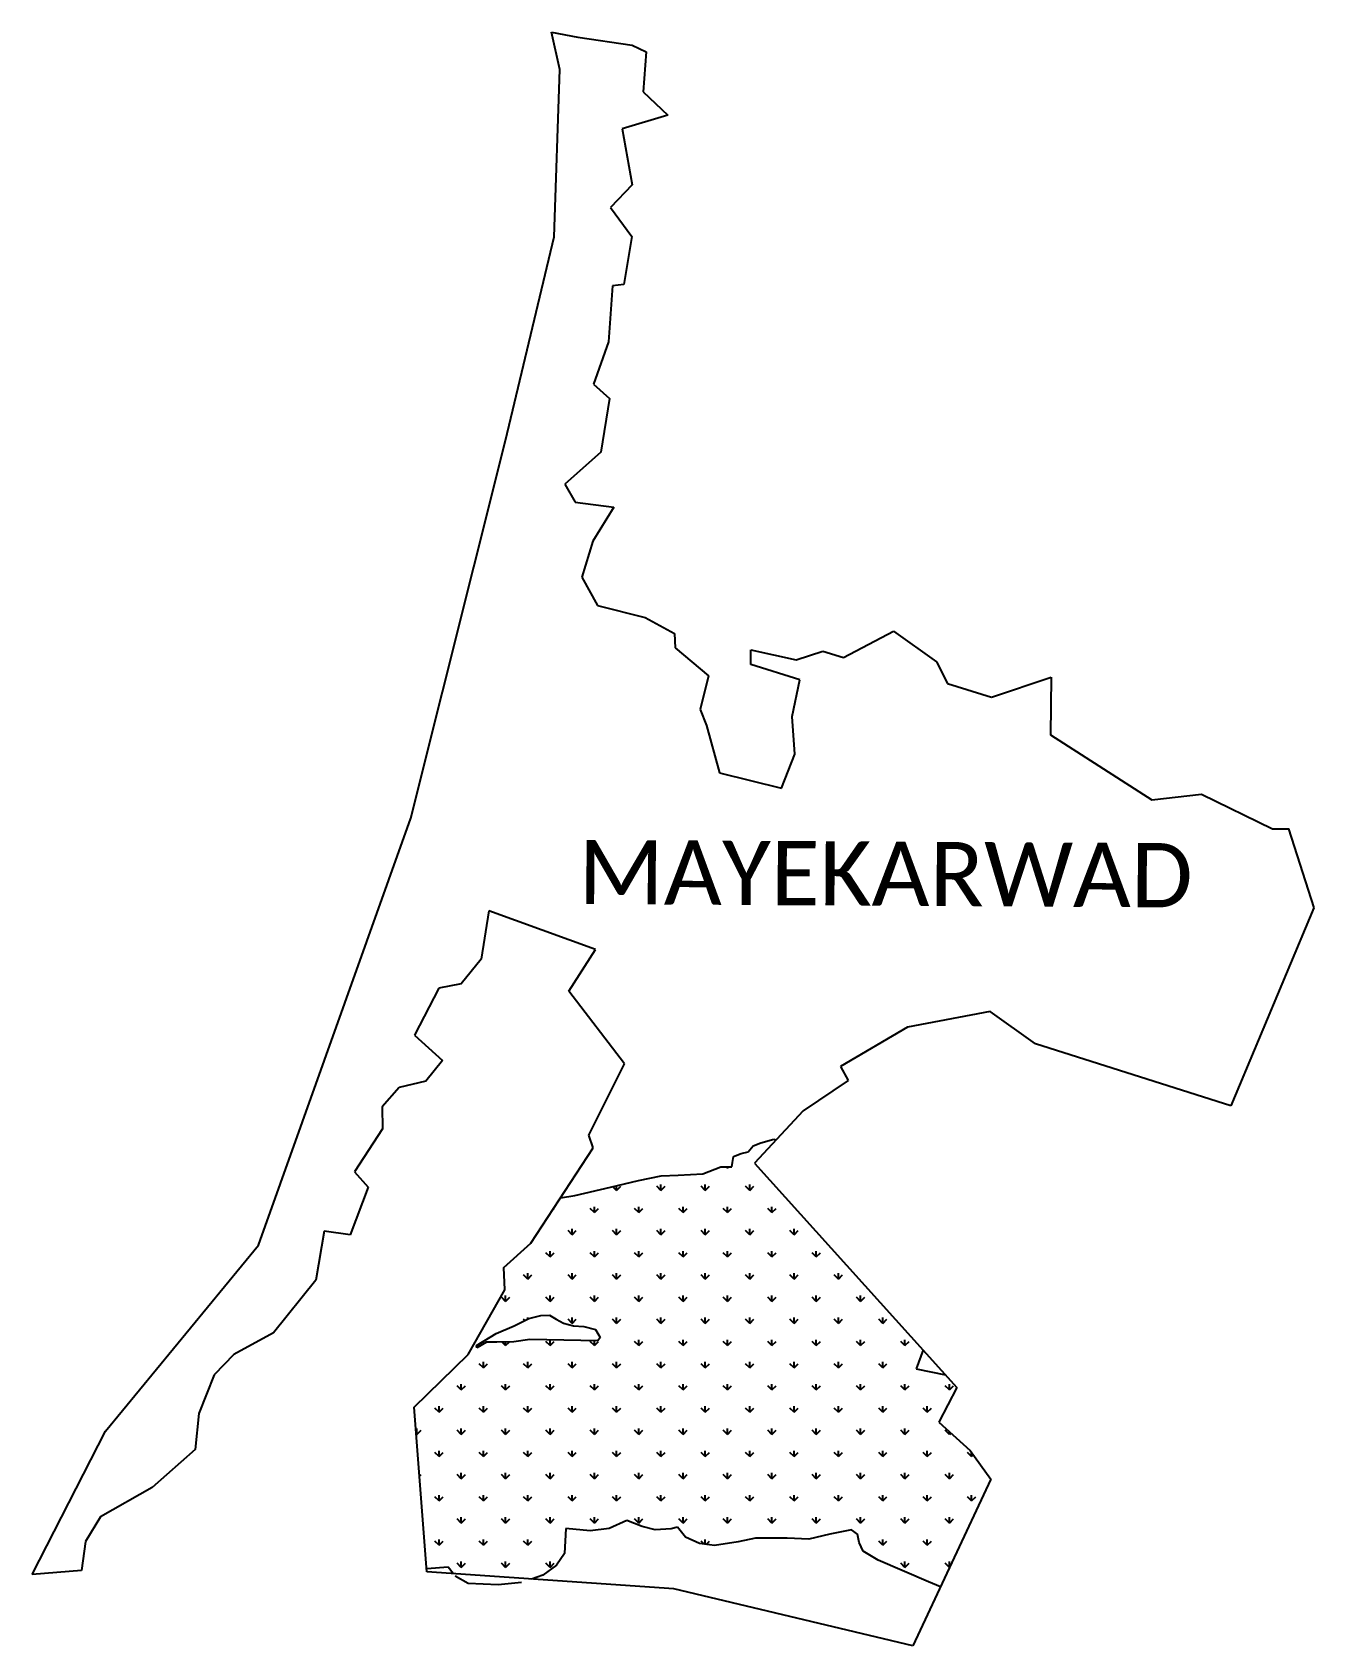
# Model space of a CAD drawing. Header units: metres. Extents: x 317099 to 319173, y 1885044 to 1887658.
import ezdxf

# ---------------------------------------------------------------- set-up
doc = ezdxf.new("R2010")
doc.units = ezdxf.units.M
for name, color, linetype in [('MANGROOVES', 112, 'Continuous'), ('village', 3, 'Continuous'), ('VILLAGE NAME', 250, 'Continuous')]:
    doc.layers.add(name, color=color, linetype=linetype)
doc.styles.get("Standard").update_dxf_attribs({"font": 'simplex.shx'})

msp = doc.modelspace()

# ---------------------------------------------------------------- linework, layer by layer
at = {"color": 3, "flags": 128}
msp.add_lwpolyline([(318651.8, 1886580.7), (318748.5, 1886613.1)], dxfattribs=at)
at = {"layer": 'MANGROOVES'}
for p, q in [((318257.8, 1885844.4), (318265.9, 1885854)), ((318265.9, 1885854), (318278.5, 1885859.3)), ((318278.5, 1885859.3), (318299.3, 1885864.8)), ((318299.3, 1885864.8), (318303.4, 1885864)), ((318231.3, 1885820), (318232.4, 1885827.2)), ((318232.4, 1885827.2), (318234.3, 1885836.7)), ((318234.3, 1885836.7), (318246.6, 1885841.8)), ((318246.6, 1885841.8), (318257.8, 1885844.4)), ((318080, 1885798.1), (318117, 1885805.4)), ((318117, 1885805.4), (318144.4, 1885806.6)), ((318144.4, 1885806.6), (318184.4, 1885809.1)), ((318184.4, 1885809.1), (318213.4, 1885820.1)), ((318213.4, 1885820.1), (318231.3, 1885820)), ((317977.2, 1885773.9), (318034.8, 1885787.4)), ((318034.8, 1885787.4), (318080, 1885798.1)), ((317954, 1885770), (317977.2, 1885773.9)), ((317879.1, 1885562.7), (317902.5, 1885574.4)), ((317902.5, 1885574.4), (317922.3, 1885579.6)), ((317922.3, 1885579.6), (317936.2, 1885579.9)), ((317936.2, 1885579.9), (317947.1, 1885573.2)), ((317947.1, 1885573.2), (317958.8, 1885566.9)), ((317958.8, 1885566.9), (317975.2, 1885562.7)), ((317817.9, 1885530.9), (317850, 1885550)), ((317850, 1885550), (317879.1, 1885562.7)), ((317904.6, 1885540.3), (317878.3, 1885536.8)), ((318014.3, 1885538.1), (317904.6, 1885540.3)), ((317975.2, 1885562.7), (317992, 1885561.3)), ((317992, 1885561.3), (318010.9, 1885556.6)), ((318010.9, 1885556.6), (318018.2, 1885543.6)), ((318018.2, 1885543.6), (318014.3, 1885538.1)), ((317818.7, 1885527), (317817.9, 1885530.9)), ((317834, 1885536.3), (317818.7, 1885527)), ((317851.1, 1885536.4), (317834, 1885536.3)), ((317878.3, 1885536.8), (317851.1, 1885536.4)), ((318540.9, 1885523.5), (318529.7, 1885493.1)), ((318529.7, 1885493.1), (318577.2, 1885483.2)), ((317962.8, 1885234.3), (317960.6, 1885194)), ((318002, 1885230.5), (317962.8, 1885234.3)), ((318032.9, 1885234.6), (318002, 1885230.5)), ((318061.3, 1885247.1), (318032.9, 1885234.6)), ((318086.3, 1885237.5), (318061.3, 1885247.1)), ((318107.4, 1885232.3), (318086.3, 1885237.5)), ((318133.3, 1885233.7), (318107.4, 1885232.3)), ((318143.3, 1885236.7), (318133.3, 1885233.7)), ((318156.5, 1885220.4), (318143.3, 1885236.7)), ((318389.8, 1885225.2), (318355.8, 1885216.8)), ((318425, 1885232.4), (318389.8, 1885225.2)), ((318434.6, 1885224.9), (318425, 1885232.4)), ((318178.8, 1885209.9), (318156.5, 1885220.4)), ((318203.4, 1885206.9), (318178.8, 1885209.9)), ((318241.7, 1885212.5), (318203.4, 1885206.9)), ((318269.5, 1885218.5), (318241.7, 1885212.5)), ((318320.8, 1885218.7), (318269.5, 1885218.5)), ((318355.8, 1885216.8), (318320.8, 1885218.7)), ((318437.6, 1885211.5), (318434.6, 1885224.9)), ((318444, 1885197.4), (318437.6, 1885211.5)), ((317947.4, 1885175.1), (317925.5, 1885158.8)), ((317960.6, 1885194), (317947.4, 1885175.1)), ((318468.5, 1885182.9), (318444, 1885197.4)), ((318549.8, 1885148.2), (318468.5, 1885182.9)), ((317772.2, 1885171.6), (317737.4, 1885169.1)), ((317780.2, 1885161.4), (317772.2, 1885171.6)), ((317804.6, 1885145.2), (317783.5, 1885157.3)), ((317891.1, 1885147), (317852.8, 1885143)), ((317925.5, 1885158.8), (317907.2, 1885152.5)), ((318569, 1885139.6), (318549.8, 1885148.2)), ((317852.8, 1885143), (317804.6, 1885145.2))]:
    msp.add_line(p, q, dxfattribs=at)
at = {"layer": 'MANGROOVES', "linetype": 'Continuous'}
for p, q in [((318224.4, 1885817.9), (318222.2, 1885820)), ((318224.4, 1885817.9), (318224.4, 1885820)), ((318224.4, 1885817.9), (318226.5, 1885820)), ((318044.8, 1885781.9), (318038.4, 1885788.3)), ((318044.8, 1885781.9), (318044.8, 1885789.8)), ((318044.8, 1885781.9), (318051.5, 1885788.7)), ((318116.6, 1885781.9), (318109.9, 1885788.7)), ((318116.6, 1885781.9), (318116.6, 1885791.5)), ((318116.6, 1885781.9), (318123.3, 1885788.7)), ((318188.4, 1885781.9), (318181.7, 1885788.7)), ((318188.4, 1885781.9), (318188.4, 1885791.5)), ((318188.4, 1885781.9), (318195.2, 1885788.7)), ((318260.3, 1885781.9), (318253.5, 1885788.7)), ((318260.3, 1885781.9), (318260.3, 1885791.5)), ((318260.3, 1885781.9), (318267, 1885788.7)), ((317940.7, 1885749.7), (317943.7, 1885752.8)), ((318008.8, 1885746), (318002.1, 1885752.8)), ((318008.8, 1885746), (318008.8, 1885755.5)), ((318008.8, 1885746), (318015.6, 1885752.8)), ((318080.7, 1885746), (318073.9, 1885752.8)), ((318080.7, 1885746), (318080.7, 1885755.5)), ((318080.7, 1885746), (318087.4, 1885752.8)), ((318152.5, 1885746), (318145.8, 1885752.8)), ((318152.5, 1885746), (318152.5, 1885755.5)), ((318152.5, 1885746), (318159.2, 1885752.8)), ((318224.4, 1885746), (318217.6, 1885752.8)), ((318224.4, 1885746), (318224.4, 1885755.5)), ((318224.4, 1885746), (318231.1, 1885752.8)), ((318296.2, 1885746), (318289.5, 1885752.8)), ((318296.2, 1885746), (318296.2, 1885755.5)), ((318296.2, 1885746), (318302.9, 1885752.8)), ((317972.9, 1885710.1), (317966.2, 1885716.8)), ((317972.9, 1885710.1), (317972.9, 1885719.6)), ((317972.9, 1885710.1), (317979.6, 1885716.8)), ((318044.8, 1885710.1), (318038, 1885716.8)), ((318044.8, 1885710.1), (318044.8, 1885719.6)), ((318044.8, 1885710.1), (318051.5, 1885716.8)), ((318116.6, 1885710.1), (318109.9, 1885716.8)), ((318116.6, 1885710.1), (318116.6, 1885719.6)), ((318116.6, 1885710.1), (318123.3, 1885716.8)), ((318188.4, 1885710.1), (318181.7, 1885716.8)), ((318188.4, 1885710.1), (318188.4, 1885719.6)), ((318188.4, 1885710.1), (318195.2, 1885716.8)), ((318260.3, 1885710.1), (318253.5, 1885716.8)), ((318260.3, 1885710.1), (318260.3, 1885719.6)), ((318260.3, 1885710.1), (318267, 1885716.8)), ((318332.1, 1885710.1), (318325.4, 1885716.8)), ((318332.1, 1885710.1), (318332.1, 1885719.6)), ((318332.1, 1885710.1), (318338.9, 1885716.8)), ((317937, 1885674.2), (317930.3, 1885680.9)), ((317937, 1885674.2), (317937, 1885683.7)), ((317937, 1885674.2), (317943.7, 1885680.9)), ((318008.8, 1885674.2), (318002.1, 1885680.9)), ((318008.8, 1885674.2), (318008.8, 1885683.7)), ((318008.8, 1885674.2), (318015.6, 1885680.9)), ((318080.7, 1885674.2), (318073.9, 1885680.9)), ((318080.7, 1885674.2), (318080.7, 1885683.7)), ((318080.7, 1885674.2), (318087.4, 1885680.9)), ((318152.5, 1885674.2), (318145.8, 1885680.9)), ((318152.5, 1885674.2), (318152.5, 1885683.7)), ((318152.5, 1885674.2), (318159.2, 1885680.9)), ((318224.4, 1885674.2), (318217.6, 1885680.9)), ((318224.4, 1885674.2), (318224.4, 1885683.7)), ((318224.4, 1885674.2), (318231.1, 1885680.9)), ((318296.2, 1885674.2), (318289.5, 1885680.9)), ((318296.2, 1885674.2), (318296.2, 1885683.7)), ((318296.2, 1885674.2), (318302.9, 1885680.9)), ((318368, 1885674.2), (318361.3, 1885680.9)), ((318368, 1885674.2), (318368, 1885683.7)), ((318368, 1885674.2), (318374.8, 1885680.9)), ((317901.1, 1885638.3), (317894.3, 1885645)), ((317901.1, 1885638.3), (317901.1, 1885647.8)), ((317901.1, 1885638.3), (317907.8, 1885645)), ((317972.9, 1885638.3), (317966.2, 1885645)), ((317972.9, 1885638.3), (317972.9, 1885647.8)), ((317972.9, 1885638.3), (317979.6, 1885645)), ((318044.8, 1885638.3), (318038, 1885645)), ((318044.8, 1885638.3), (318044.8, 1885647.8)), ((318044.8, 1885638.3), (318051.5, 1885645)), ((318116.6, 1885638.3), (318109.9, 1885645)), ((318116.6, 1885638.3), (318116.6, 1885647.8)), ((318116.6, 1885638.3), (318123.3, 1885645)), ((318188.4, 1885638.3), (318181.7, 1885645)), ((318188.4, 1885638.3), (318188.4, 1885647.8)), ((318188.4, 1885638.3), (318195.2, 1885645)), ((318260.3, 1885638.3), (318253.5, 1885645)), ((318260.3, 1885638.3), (318260.3, 1885647.8)), ((318260.3, 1885638.3), (318267, 1885645)), ((318332.1, 1885638.3), (318325.4, 1885645)), ((318332.1, 1885638.3), (318332.1, 1885647.8)), ((318332.1, 1885638.3), (318338.9, 1885645)), ((318404, 1885638.3), (318397.2, 1885645)), ((318404, 1885638.3), (318404, 1885647.8)), ((318404, 1885638.3), (318410.7, 1885645)), ((317865.1, 1885602.3), (317858.4, 1885609.1)), ((317865.1, 1885602.3), (317865.1, 1885611.9)), ((317865.1, 1885602.3), (317871.9, 1885609.1)), ((317937, 1885602.3), (317930.3, 1885609.1)), ((317937, 1885602.3), (317937, 1885611.9)), ((317937, 1885602.3), (317943.7, 1885609.1)), ((318008.8, 1885602.3), (318002.1, 1885609.1)), ((318008.8, 1885602.3), (318008.8, 1885611.9)), ((318008.8, 1885602.3), (318015.6, 1885609.1)), ((318080.7, 1885602.3), (318073.9, 1885609.1)), ((318080.7, 1885602.3), (318080.7, 1885611.9)), ((318080.7, 1885602.3), (318087.4, 1885609.1)), ((318152.5, 1885602.3), (318145.8, 1885609.1)), ((318152.5, 1885602.3), (318152.5, 1885611.9)), ((318152.5, 1885602.3), (318159.2, 1885609.1)), ((318224.4, 1885602.3), (318217.6, 1885609.1)), ((318224.4, 1885602.3), (318224.4, 1885611.9)), ((318224.4, 1885602.3), (318231.1, 1885609.1)), ((318296.2, 1885602.3), (318289.5, 1885609.1)), ((318296.2, 1885602.3), (318296.2, 1885611.9)), ((318296.2, 1885602.3), (318302.9, 1885609.1)), ((318368, 1885602.3), (318361.3, 1885609.1)), ((318368, 1885602.3), (318368, 1885611.9)), ((318368, 1885602.3), (318374.8, 1885609.1)), ((318439.9, 1885602.3), (318433.1, 1885609.1)), ((318439.9, 1885602.3), (318439.9, 1885611.9)), ((318439.9, 1885602.3), (318446.6, 1885609.1)), ((317896.2, 1885571.3), (317894.3, 1885573.2)), ((317901.1, 1885573.7), (317901.1, 1885575.9)), ((317972.9, 1885566.4), (317966.2, 1885573.2)), ((317972.9, 1885566.4), (317972.9, 1885575.9)), ((317972.9, 1885566.4), (317979.6, 1885573.2)), ((318044.8, 1885566.4), (318038, 1885573.2)), ((318044.8, 1885566.4), (318044.8, 1885575.9)), ((318044.8, 1885566.4), (318051.5, 1885573.2)), ((318116.6, 1885566.4), (318109.9, 1885573.2)), ((318116.6, 1885566.4), (318116.6, 1885575.9)), ((318116.6, 1885566.4), (318123.3, 1885573.2)), ((318188.4, 1885566.4), (318181.7, 1885573.2)), ((318188.4, 1885566.4), (318188.4, 1885575.9)), ((318188.4, 1885566.4), (318195.2, 1885573.2)), ((318260.3, 1885566.4), (318253.5, 1885573.2)), ((318260.3, 1885566.4), (318260.3, 1885575.9)), ((318260.3, 1885566.4), (318267, 1885573.2)), ((318332.1, 1885566.4), (318325.4, 1885573.2)), ((318332.1, 1885566.4), (318332.1, 1885575.9)), ((318332.1, 1885566.4), (318338.9, 1885573.2)), ((318404, 1885566.4), (318397.2, 1885573.2)), ((318404, 1885566.4), (318404, 1885575.9)), ((318404, 1885566.4), (318410.7, 1885573.2)), ((318475.8, 1885566.4), (318469.1, 1885573.2)), ((318475.8, 1885566.4), (318475.8, 1885575.9)), ((318475.8, 1885566.4), (318482.5, 1885573.2)), ((317937, 1885530.5), (317937, 1885539.6)), ((318080.7, 1885530.5), (318080.7, 1885540)), ((318152.5, 1885530.5), (318152.5, 1885540)), ((318224.4, 1885530.5), (318224.4, 1885540)), ((318296.2, 1885530.5), (318296.2, 1885540)), ((318368, 1885530.5), (318368, 1885540)), ((318439.9, 1885530.5), (318439.9, 1885540)), ((318511.7, 1885530.5), (318511.7, 1885540)), ((317865.1, 1885530.5), (317859.1, 1885536.5)), ((317865.1, 1885530.5), (317871.3, 1885536.7)), ((317865.1, 1885530.5), (317865.1, 1885536.6)), ((317937, 1885530.5), (317930.3, 1885537.2)), ((317937, 1885530.5), (317943.7, 1885537.2)), ((318008.8, 1885530.5), (318002.1, 1885537.2)), ((318008.8, 1885530.5), (318008.8, 1885538.2)), ((318008.8, 1885530.5), (318015.6, 1885537.2)), ((318080.7, 1885530.5), (318073.9, 1885537.2)), ((318080.7, 1885530.5), (318087.4, 1885537.2)), ((318152.5, 1885530.5), (318145.8, 1885537.2)), ((318152.5, 1885530.5), (318159.2, 1885537.2)), ((318224.4, 1885530.5), (318217.6, 1885537.2)), ((318224.4, 1885530.5), (318231.1, 1885537.2)), ((318296.2, 1885530.5), (318289.5, 1885537.2)), ((318296.2, 1885530.5), (318302.9, 1885537.2)), ((318368, 1885530.5), (318361.3, 1885537.2)), ((318368, 1885530.5), (318374.8, 1885537.2)), ((318439.9, 1885530.5), (318433.1, 1885537.2)), ((318439.9, 1885530.5), (318446.6, 1885537.2)), ((318511.7, 1885530.5), (318505, 1885537.2)), ((318511.7, 1885530.5), (318518.5, 1885537.2)), ((317829.2, 1885494.6), (317822.5, 1885501.3)), ((317829.2, 1885494.6), (317829.2, 1885504.1)), ((317829.2, 1885494.6), (317836, 1885501.3)), ((317901.1, 1885494.6), (317894.3, 1885501.3)), ((317901.1, 1885494.6), (317901.1, 1885504.1)), ((317901.1, 1885494.6), (317907.8, 1885501.3)), ((317972.9, 1885494.6), (317966.2, 1885501.3)), ((317972.9, 1885494.6), (317972.9, 1885504.1)), ((317972.9, 1885494.6), (317979.6, 1885501.3)), ((318044.8, 1885494.6), (318038, 1885501.3)), ((318044.8, 1885494.6), (318044.8, 1885504.1)), ((318044.8, 1885494.6), (318051.5, 1885501.3)), ((318116.6, 1885494.6), (318109.9, 1885501.3)), ((318116.6, 1885494.6), (318116.6, 1885504.1)), ((318116.6, 1885494.6), (318123.3, 1885501.3)), ((318188.4, 1885494.6), (318181.7, 1885501.3)), ((318188.4, 1885494.6), (318188.4, 1885504.1)), ((318188.4, 1885494.6), (318195.2, 1885501.3)), ((318260.3, 1885494.6), (318253.5, 1885501.3)), ((318260.3, 1885494.6), (318260.3, 1885504.1)), ((318260.3, 1885494.6), (318267, 1885501.3)), ((318332.1, 1885494.6), (318325.4, 1885501.3)), ((318332.1, 1885494.6), (318332.1, 1885504.1)), ((318332.1, 1885494.6), (318338.9, 1885501.3)), ((318404, 1885494.6), (318397.2, 1885501.3)), ((318404, 1885494.6), (318404, 1885504.1)), ((318404, 1885494.6), (318410.7, 1885501.3)), ((318475.8, 1885494.6), (318469.1, 1885501.3)), ((318475.8, 1885494.6), (318475.8, 1885504.1)), ((318475.8, 1885494.6), (318482.5, 1885501.3)), ((317793.3, 1885458.7), (317786.6, 1885465.4)), ((317793.3, 1885458.7), (317793.3, 1885468.2)), ((317793.3, 1885458.7), (317800, 1885465.4)), ((317865.1, 1885458.7), (317858.4, 1885465.4)), ((317865.1, 1885458.7), (317865.1, 1885468.2)), ((317865.1, 1885458.7), (317871.9, 1885465.4)), ((317937, 1885458.7), (317930.3, 1885465.4)), ((317937, 1885458.7), (317937, 1885468.2)), ((317937, 1885458.7), (317943.7, 1885465.4)), ((318008.8, 1885458.7), (318002.1, 1885465.4)), ((318008.8, 1885458.7), (318008.8, 1885468.2)), ((318008.8, 1885458.7), (318015.6, 1885465.4)), ((318080.7, 1885458.7), (318073.9, 1885465.4)), ((318080.7, 1885458.7), (318080.7, 1885468.2)), ((318080.7, 1885458.7), (318087.4, 1885465.4)), ((318152.5, 1885458.7), (318145.8, 1885465.4)), ((318152.5, 1885458.7), (318152.5, 1885468.2)), ((318152.5, 1885458.7), (318159.2, 1885465.4)), ((318224.4, 1885458.7), (318217.6, 1885465.4)), ((318224.4, 1885458.7), (318224.4, 1885468.2)), ((318224.4, 1885458.7), (318231.1, 1885465.4)), ((318296.2, 1885458.7), (318289.5, 1885465.4)), ((318296.2, 1885458.7), (318296.2, 1885468.2)), ((318296.2, 1885458.7), (318302.9, 1885465.4)), ((318368, 1885458.7), (318361.3, 1885465.4)), ((318368, 1885458.7), (318368, 1885468.2)), ((318368, 1885458.7), (318374.8, 1885465.4)), ((318439.9, 1885458.7), (318433.1, 1885465.4)), ((318439.9, 1885458.7), (318439.9, 1885468.2)), ((318439.9, 1885458.7), (318446.6, 1885465.4)), ((318511.7, 1885458.7), (318505, 1885465.4)), ((318511.7, 1885458.7), (318511.7, 1885468.2)), ((318511.7, 1885458.7), (318518.5, 1885465.4)), ((318583.6, 1885458.7), (318576.8, 1885465.4)), ((318583.6, 1885458.7), (318583.6, 1885468.2)), ((318583.6, 1885458.7), (318590.3, 1885465.4)), ((317757.4, 1885422.7), (317750.6, 1885429.5)), ((317757.4, 1885422.7), (317757.4, 1885432.3)), ((317757.4, 1885422.7), (317764.1, 1885429.5)), ((317829.2, 1885422.7), (317822.5, 1885429.5)), ((317829.2, 1885422.7), (317829.2, 1885432.3)), ((317829.2, 1885422.7), (317836, 1885429.5)), ((317901.1, 1885422.7), (317894.3, 1885429.5)), ((317901.1, 1885422.7), (317901.1, 1885432.3)), ((317901.1, 1885422.7), (317907.8, 1885429.5)), ((317972.9, 1885422.7), (317966.2, 1885429.5)), ((317972.9, 1885422.7), (317972.9, 1885432.3)), ((317972.9, 1885422.7), (317979.6, 1885429.5)), ((318044.8, 1885422.7), (318038, 1885429.5)), ((318044.8, 1885422.7), (318044.8, 1885432.3)), ((318044.8, 1885422.7), (318051.5, 1885429.5)), ((318116.6, 1885422.7), (318109.9, 1885429.5)), ((318116.6, 1885422.7), (318116.6, 1885432.3)), ((318116.6, 1885422.7), (318123.3, 1885429.5)), ((318188.4, 1885422.7), (318181.7, 1885429.5)), ((318188.4, 1885422.7), (318188.4, 1885432.3)), ((318188.4, 1885422.7), (318195.2, 1885429.5)), ((318260.3, 1885422.7), (318253.5, 1885429.5)), ((318260.3, 1885422.7), (318260.3, 1885432.3)), ((318260.3, 1885422.7), (318267, 1885429.5)), ((318332.1, 1885422.7), (318325.4, 1885429.5)), ((318332.1, 1885422.7), (318332.1, 1885432.3)), ((318332.1, 1885422.7), (318338.9, 1885429.5)), ((318404, 1885422.7), (318397.2, 1885429.5)), ((318404, 1885422.7), (318404, 1885432.3)), ((318404, 1885422.7), (318410.7, 1885429.5)), ((318475.8, 1885422.7), (318469.1, 1885429.5)), ((318475.8, 1885422.7), (318475.8, 1885432.3)), ((318475.8, 1885422.7), (318482.5, 1885429.5)), ((318547.6, 1885422.7), (318540.9, 1885429.5)), ((318547.6, 1885422.7), (318547.6, 1885432.3)), ((318547.6, 1885422.7), (318554.4, 1885429.5)), ((317721.5, 1885386.8), (317720.6, 1885387.7)), ((317721.5, 1885386.8), (317721.5, 1885396.3)), ((317721.5, 1885386.8), (317728.2, 1885393.5)), ((317793.3, 1885386.8), (317786.6, 1885393.5)), ((317793.3, 1885386.8), (317793.3, 1885396.3)), ((317793.3, 1885386.8), (317800, 1885393.5)), ((317865.1, 1885386.8), (317858.4, 1885393.5)), ((317865.1, 1885386.8), (317865.1, 1885396.3)), ((317865.1, 1885386.8), (317871.9, 1885393.5)), ((317937, 1885386.8), (317930.3, 1885393.5)), ((317937, 1885386.8), (317937, 1885396.3)), ((317937, 1885386.8), (317943.7, 1885393.5)), ((318008.8, 1885386.8), (318002.1, 1885393.5)), ((318008.8, 1885386.8), (318008.8, 1885396.3)), ((318008.8, 1885386.8), (318015.6, 1885393.5)), ((318080.7, 1885386.8), (318073.9, 1885393.5)), ((318080.7, 1885386.8), (318080.7, 1885396.3)), ((318080.7, 1885386.8), (318087.4, 1885393.5)), ((318152.5, 1885386.8), (318145.8, 1885393.5)), ((318152.5, 1885386.8), (318152.5, 1885396.3)), ((318152.5, 1885386.8), (318159.2, 1885393.5)), ((318224.4, 1885386.8), (318217.6, 1885393.5)), ((318224.4, 1885386.8), (318224.4, 1885396.3)), ((318224.4, 1885386.8), (318231.1, 1885393.5)), ((318296.2, 1885386.8), (318289.5, 1885393.5)), ((318296.2, 1885386.8), (318296.2, 1885396.3)), ((318296.2, 1885386.8), (318302.9, 1885393.5)), ((318368, 1885386.8), (318361.3, 1885393.5)), ((318368, 1885386.8), (318368, 1885396.3)), ((318368, 1885386.8), (318374.8, 1885393.5)), ((318439.9, 1885386.8), (318433.1, 1885393.5)), ((318439.9, 1885386.8), (318439.9, 1885396.3)), ((318439.9, 1885386.8), (318446.6, 1885393.5)), ((318511.7, 1885386.8), (318505, 1885393.5)), ((318511.7, 1885386.8), (318511.7, 1885396.3)), ((318511.7, 1885386.8), (318518.5, 1885393.5)), ((318583.6, 1885386.8), (318576.8, 1885393.5)), ((318583.6, 1885386.8), (318583.6, 1885391.2)), ((318583.6, 1885386.8), (318585.9, 1885389.1)), ((317757.4, 1885350.9), (317750.6, 1885357.6)), ((317757.4, 1885350.9), (317757.4, 1885360.4)), ((317757.4, 1885350.9), (317764.1, 1885357.6)), ((317829.2, 1885350.9), (317822.5, 1885357.6)), ((317829.2, 1885350.9), (317829.2, 1885360.4)), ((317829.2, 1885350.9), (317836, 1885357.6)), ((317901.1, 1885350.9), (317894.3, 1885357.6)), ((317901.1, 1885350.9), (317901.1, 1885360.4)), ((317901.1, 1885350.9), (317907.8, 1885357.6)), ((317972.9, 1885350.9), (317966.2, 1885357.6)), ((317972.9, 1885350.9), (317972.9, 1885360.4)), ((317972.9, 1885350.9), (317979.6, 1885357.6)), ((318044.8, 1885350.9), (318038, 1885357.6)), ((318044.8, 1885350.9), (318044.8, 1885360.4)), ((318044.8, 1885350.9), (318051.5, 1885357.6)), ((318116.6, 1885350.9), (318109.9, 1885357.6)), ((318116.6, 1885350.9), (318116.6, 1885360.4)), ((318116.6, 1885350.9), (318123.3, 1885357.6)), ((318188.4, 1885350.9), (318181.7, 1885357.6)), ((318188.4, 1885350.9), (318188.4, 1885360.4)), ((318188.4, 1885350.9), (318195.2, 1885357.6)), ((318260.3, 1885350.9), (318253.5, 1885357.6)), ((318260.3, 1885350.9), (318260.3, 1885360.4)), ((318260.3, 1885350.9), (318267, 1885357.6)), ((318332.1, 1885350.9), (318325.4, 1885357.6)), ((318332.1, 1885350.9), (318332.1, 1885360.4)), ((318332.1, 1885350.9), (318338.9, 1885357.6)), ((318404, 1885350.9), (318397.2, 1885357.6)), ((318404, 1885350.9), (318404, 1885360.4)), ((318404, 1885350.9), (318410.7, 1885357.6)), ((318475.8, 1885350.9), (318469.1, 1885357.6)), ((318475.8, 1885350.9), (318475.8, 1885360.4)), ((318475.8, 1885350.9), (318482.5, 1885357.6)), ((318547.6, 1885350.9), (318540.9, 1885357.6)), ((318547.6, 1885350.9), (318547.6, 1885360.4)), ((318547.6, 1885350.9), (318554.4, 1885357.6)), ((318619.5, 1885350.9), (318612.8, 1885357.6)), ((318619.5, 1885350.9), (318619.5, 1885357.9)), ((318619.5, 1885350.9), (318622.4, 1885353.8)), ((317725.8, 1885319.3), (317728.2, 1885321.7)), ((317793.3, 1885315), (317786.6, 1885321.7)), ((317793.3, 1885315), (317793.3, 1885324.5)), ((317793.3, 1885315), (317800, 1885321.7)), ((317865.1, 1885315), (317858.4, 1885321.7)), ((317865.1, 1885315), (317865.1, 1885324.5)), ((317865.1, 1885315), (317871.9, 1885321.7)), ((317937, 1885315), (317930.3, 1885321.7)), ((317937, 1885315), (317937, 1885324.5)), ((317937, 1885315), (317943.7, 1885321.7)), ((318008.8, 1885315), (318002.1, 1885321.7)), ((318008.8, 1885315), (318008.8, 1885324.5)), ((318008.8, 1885315), (318015.6, 1885321.7)), ((318080.7, 1885315), (318073.9, 1885321.7)), ((318080.7, 1885315), (318080.7, 1885324.5)), ((318080.7, 1885315), (318087.4, 1885321.7)), ((318152.5, 1885315), (318145.8, 1885321.7)), ((318152.5, 1885315), (318152.5, 1885324.5)), ((318152.5, 1885315), (318159.2, 1885321.7)), ((318224.4, 1885315), (318217.6, 1885321.7)), ((318224.4, 1885315), (318224.4, 1885324.5)), ((318224.4, 1885315), (318231.1, 1885321.7)), ((318296.2, 1885315), (318289.5, 1885321.7)), ((318296.2, 1885315), (318296.2, 1885324.5)), ((318296.2, 1885315), (318302.9, 1885321.7)), ((318368, 1885315), (318361.3, 1885321.7)), ((318368, 1885315), (318368, 1885324.5)), ((318368, 1885315), (318374.8, 1885321.7)), ((318439.9, 1885315), (318433.1, 1885321.7)), ((318439.9, 1885315), (318439.9, 1885324.5)), ((318439.9, 1885315), (318446.6, 1885321.7)), ((318511.7, 1885315), (318505, 1885321.7)), ((318511.7, 1885315), (318511.7, 1885324.5)), ((318511.7, 1885315), (318518.5, 1885321.7)), ((318583.6, 1885315), (318576.8, 1885321.7)), ((318583.6, 1885315), (318583.6, 1885324.5)), ((318583.6, 1885315), (318590.3, 1885321.7)), ((317757.4, 1885279), (317750.6, 1885285.8)), ((317757.4, 1885279), (317757.4, 1885288.6)), ((317757.4, 1885279), (317764.1, 1885285.8)), ((317829.2, 1885279), (317822.5, 1885285.8)), ((317829.2, 1885279), (317829.2, 1885288.6)), ((317829.2, 1885279), (317836, 1885285.8)), ((317901.1, 1885279), (317894.3, 1885285.8)), ((317901.1, 1885279), (317901.1, 1885288.6)), ((317901.1, 1885279), (317907.8, 1885285.8)), ((317972.9, 1885279), (317966.2, 1885285.8)), ((317972.9, 1885279), (317972.9, 1885288.6)), ((317972.9, 1885279), (317979.6, 1885285.8)), ((318044.8, 1885279), (318038, 1885285.8)), ((318044.8, 1885279), (318044.8, 1885288.6)), ((318044.8, 1885279), (318051.5, 1885285.8)), ((318116.6, 1885279), (318109.9, 1885285.8)), ((318116.6, 1885279), (318116.6, 1885288.6)), ((318116.6, 1885279), (318123.3, 1885285.8)), ((318188.4, 1885279), (318181.7, 1885285.8)), ((318188.4, 1885279), (318188.4, 1885288.6)), ((318188.4, 1885279), (318195.2, 1885285.8)), ((318260.3, 1885279), (318253.5, 1885285.8)), ((318260.3, 1885279), (318260.3, 1885288.6)), ((318260.3, 1885279), (318267, 1885285.8)), ((318332.1, 1885279), (318325.4, 1885285.8)), ((318332.1, 1885279), (318332.1, 1885288.6)), ((318332.1, 1885279), (318338.9, 1885285.8)), ((318404, 1885279), (318397.2, 1885285.8)), ((318404, 1885279), (318404, 1885288.6)), ((318404, 1885279), (318410.7, 1885285.8)), ((318475.8, 1885279), (318469.1, 1885285.8)), ((318475.8, 1885279), (318475.8, 1885288.6)), ((318475.8, 1885279), (318482.5, 1885285.8)), ((318547.6, 1885279), (318540.9, 1885285.8)), ((318547.6, 1885279), (318547.6, 1885288.6)), ((318547.6, 1885279), (318554.4, 1885285.8)), ((318619.5, 1885279), (318612.8, 1885285.8)), ((318619.5, 1885279), (318619.5, 1885288.6)), ((318619.5, 1885279), (318626.2, 1885285.8)), ((317793.3, 1885243.1), (317793.3, 1885252.7)), ((317865.1, 1885243.1), (317865.1, 1885252.7)), ((317937, 1885243.1), (317937, 1885252.7)), ((318008.8, 1885243.1), (318008.8, 1885252.7)), ((318080.7, 1885243.1), (318080.7, 1885252.7)), ((318152.5, 1885243.1), (318152.5, 1885252.7)), ((318224.4, 1885243.1), (318224.4, 1885252.7)), ((318296.2, 1885243.1), (318296.2, 1885252.7)), ((318368, 1885243.1), (318368, 1885252.7)), ((318439.9, 1885243.1), (318439.9, 1885252.7)), ((318511.7, 1885243.1), (318511.7, 1885252.7)), ((318583.6, 1885243.1), (318583.6, 1885252.7)), ((317793.3, 1885243.1), (317786.6, 1885249.9)), ((317793.3, 1885243.1), (317800, 1885249.9)), ((317865.1, 1885243.1), (317858.4, 1885249.9)), ((317865.1, 1885243.1), (317871.9, 1885249.9)), ((317937, 1885243.1), (317930.3, 1885249.9)), ((317937, 1885243.1), (317943.7, 1885249.9)), ((318008.8, 1885243.1), (318002.1, 1885249.9)), ((318008.8, 1885243.1), (318015.6, 1885249.9)), ((318080.7, 1885243.1), (318073.9, 1885249.9)), ((318080.7, 1885243.1), (318087.4, 1885249.9)), ((318152.5, 1885243.1), (318145.8, 1885249.9)), ((318152.5, 1885243.1), (318159.2, 1885249.9)), ((318224.4, 1885243.1), (318217.6, 1885249.9)), ((318224.4, 1885243.1), (318231.1, 1885249.9)), ((318296.2, 1885243.1), (318289.5, 1885249.9)), ((318296.2, 1885243.1), (318302.9, 1885249.9)), ((318368, 1885243.1), (318361.3, 1885249.9)), ((318368, 1885243.1), (318374.8, 1885249.9)), ((318439.9, 1885243.1), (318433.1, 1885249.9)), ((318439.9, 1885243.1), (318446.6, 1885249.9)), ((318511.7, 1885243.1), (318505, 1885249.9)), ((318511.7, 1885243.1), (318518.5, 1885249.9)), ((318583.6, 1885243.1), (318576.8, 1885249.9)), ((318583.6, 1885243.1), (318590.3, 1885249.9)), ((317757.4, 1885207.2), (317750.6, 1885213.9)), ((317757.4, 1885207.2), (317757.4, 1885216.7)), ((317757.4, 1885207.2), (317764.1, 1885213.9)), ((317829.2, 1885207.2), (317822.5, 1885213.9)), ((317829.2, 1885207.2), (317829.2, 1885216.7)), ((317829.2, 1885207.2), (317836, 1885213.9)), ((317901.1, 1885207.2), (317894.3, 1885213.9)), ((317901.1, 1885207.2), (317901.1, 1885216.7)), ((317901.1, 1885207.2), (317907.8, 1885213.9)), ((318186.7, 1885209), (318181.7, 1885213.9)), ((318188.4, 1885208.8), (318188.4, 1885216.7)), ((318189.8, 1885208.6), (318195.2, 1885213.9)), ((318260.3, 1885216.5), (318260.3, 1885216.7)), ((318475.8, 1885207.2), (318469.1, 1885213.9)), ((318475.8, 1885207.2), (318475.8, 1885216.7)), ((318475.8, 1885207.2), (318482.5, 1885213.9)), ((318547.6, 1885207.2), (318540.9, 1885213.9)), ((318547.6, 1885207.2), (318547.6, 1885216.7)), ((318547.6, 1885207.2), (318554.4, 1885213.9)), ((317793.3, 1885171.3), (317786.6, 1885178)), ((317793.3, 1885171.3), (317793.3, 1885180.8)), ((317793.3, 1885171.3), (317800, 1885178)), ((317865.1, 1885171.3), (317858.4, 1885178)), ((317865.1, 1885171.3), (317865.1, 1885180.8)), ((317865.1, 1885171.3), (317871.9, 1885178)), ((317937, 1885171.3), (317930.3, 1885178)), ((317937, 1885171.3), (317937, 1885180.8)), ((317937, 1885171.3), (317943.7, 1885178)), ((318511.7, 1885171.3), (318505, 1885178)), ((318511.7, 1885171.3), (318511.7, 1885180.8)), ((318511.7, 1885171.3), (318518.5, 1885178)), ((318583.6, 1885171.3), (318576.8, 1885178)), ((318583.6, 1885171.3), (318583.6, 1885180.8)), ((318583.6, 1885171.3), (318584.1, 1885171.8))]:
    msp.add_line(p, q, dxfattribs=at)
at = {"layer": 'village', "color": 3}
for p, q in [((317953.1, 1887597.8), (317939.3, 1887658)), ((317939.3, 1887658), (317981.9, 1887649.8)), ((317981.9, 1887649.8), (318069.9, 1887637.3)), ((318069.9, 1887637.3), (318092.5, 1887626.5)), ((318092.5, 1887626.5), (318088, 1887561.5)), ((317943.8, 1887326.4), (317953.1, 1887597.8)), ((318088, 1887561.5), (318127.9, 1887523.9)), ((318127.9, 1887523.9), (318053.6, 1887501.7)), ((318053.6, 1887501.7), (318070.1, 1887410.6)), ((318070.1, 1887410.6), (318034.8, 1887374.2)), ((318034.8, 1887374.2), (318069.3, 1887326.9)), ((317864.8, 1886996.6), (317943.8, 1887326.4)), ((318069.3, 1887326.9), (318056.6, 1887249.4)), ((318038.2, 1887247.2), (318031.5, 1887156.6)), ((318056.6, 1887249.4), (318038.2, 1887247.2)), ((318031.5, 1887156.6), (318007.2, 1887087.8)), ((318007.2, 1887087.8), (318033.1, 1887064.5)), ((318033.1, 1887064.5), (318019.1, 1886977.9)), ((317711.8, 1886384.9), (317864.8, 1886996.6)), ((318019.1, 1886977.9), (317960.9, 1886926)), ((317960.9, 1886926), (317978, 1886897)), ((317978, 1886897), (318040.1, 1886888.6)), ((318040.1, 1886888.6), (318006.5, 1886833.8)), ((318006.5, 1886833.8), (317988.5, 1886775.4)), ((317988.5, 1886775.4), (318013.9, 1886729.2)), ((318013.9, 1886729.2), (318090.8, 1886710.2)), ((318090.8, 1886710.2), (318138.7, 1886683.9)), ((318138.7, 1886683.9), (318139.9, 1886660.8)), ((318412.1, 1886645), (318493.2, 1886687.8)), ((318493.2, 1886687.8), (318562.6, 1886638.4)), ((318139.9, 1886660.8), (318193.5, 1886615.5)), ((318262.1, 1886633.8), (318261.9, 1886657.8)), ((318261.9, 1886657.8), (318335.4, 1886641.3)), ((318335.4, 1886641.3), (318378.8, 1886655.7)), ((318378.8, 1886655.7), (318412.1, 1886645)), ((318562.6, 1886638.4), (318580.7, 1886603.2)), ((318193.5, 1886615.5), (318180.2, 1886561)), ((318341.6, 1886609), (318262.1, 1886633.8)), ((318329, 1886549.7), (318341.6, 1886609)), ((318580.7, 1886603.2), (318651.8, 1886580.7)), ((318180.2, 1886561), (318190.6, 1886535.3)), ((318190.6, 1886535.3), (318211.6, 1886458.6)), ((318333.2, 1886488.4), (318329, 1886549.7)), ((318311.6, 1886433.8), (318333.2, 1886488.4)), ((318211.6, 1886458.6), (318311.6, 1886433.8)), ((317465.1, 1885693.2), (317711.8, 1886384.9)), ((317838.2, 1886234.7), (317825.3, 1886156.8)), ((318010.8, 1886172.3), (317838.2, 1886234.7)), ((319173.4, 1886239.7), (319039.4, 1885918.8)), ((317967.5, 1886104.5), (318010.8, 1886172.3)), ((317825.3, 1886156.8), (317793.3, 1886116.8)), ((317793.3, 1886116.8), (317756.9, 1886109.5)), ((317756.9, 1886109.5), (317717.8, 1886033.2)), ((318057.7, 1885987.1), (317967.5, 1886104.5)), ((318649.4, 1886072), (318515.8, 1886046.2)), ((318723.2, 1886019.2), (318649.4, 1886072)), ((318515.8, 1886046.2), (318407.4, 1885982.9)), ((317717.8, 1886033.2), (317762.9, 1885992.2)), ((319039.4, 1885918.8), (318723.2, 1886019.2)), ((317762.9, 1885992.2), (317736.2, 1885958.8)), ((317999.6, 1885871.6), (318057.7, 1885987.1)), ((317736.2, 1885958.8), (317692.9, 1885948.9)), ((318419.7, 1885959.8), (318346.7, 1885911)), ((318407.4, 1885982.9), (318419.7, 1885959.8)), ((317692.9, 1885948.9), (317665.1, 1885917.4)), ((317665.1, 1885917.4), (317665.9, 1885881.8)), ((318346.7, 1885911), (318268.3, 1885825.9)), ((317665.9, 1885881.8), (317620.6, 1885811.9)), ((318006.9, 1885850.9), (317999.6, 1885871.6)), ((317905.7, 1885696.3), (318006.9, 1885850.9)), ((317620.6, 1885811.9), (317642.8, 1885787)), ((318268.3, 1885825.9), (318595.6, 1885462.8)), ((317642.8, 1885787), (317613.7, 1885709.9)), ((317571.6, 1885715.8), (317557.9, 1885636.6)), ((317613.7, 1885709.9), (317571.6, 1885715.8)), ((317862.4, 1885656.9), (317905.7, 1885696.3)), ((317217.1, 1885392.2), (317465.1, 1885693.2)), ((317863.7, 1885621), (317862.4, 1885656.9)), ((317557.9, 1885636.6), (317489.4, 1885551.1)), ((317804.6, 1885516.1), (317863.7, 1885621)), ((317489.4, 1885551.1), (317425.3, 1885516.4)), ((317425.3, 1885516.4), (317393.1, 1885483.3)), ((317717.3, 1885430.7), (317804.6, 1885516.1)), ((317393.1, 1885483.3), (317368.4, 1885420.4)), ((318595.6, 1885462.8), (318566.4, 1885406.8)), ((317368.4, 1885420.4), (317362.7, 1885362.1)), ((317737.7, 1885164.4), (317717.3, 1885430.7)), ((317098.8, 1885159.9), (317217.1, 1885392.2)), ((318566.4, 1885406.8), (318617.5, 1885360.6)), ((317362.7, 1885362.1), (317292.8, 1885300.7)), ((318617.5, 1885360.6), (318650.7, 1885314.4)), ((318650.7, 1885314.4), (318524.6, 1885044.4)), ((317292.8, 1885300.7), (317209.4, 1885253.1)), ((317209.4, 1885253.1), (317184.7, 1885213.5)), ((317184.7, 1885213.5), (317178.7, 1885166.4)), ((317178.7, 1885166.4), (317098.8, 1885159.9)), ((318137.4, 1885136.4), (317737.7, 1885164.4)), ((318524.6, 1885044.4), (318137.4, 1885136.4))]:
    msp.add_line(p, q, dxfattribs=at)
msp.add_polyline3d([(318748.5, 1886613.1, 0), (318747.1, 1886519.7, 0), (318911.3, 1886414.8, 0), (318991.8, 1886423.6, 0), (319106.8, 1886367.6, 0), (319132.5, 1886367.7, 0), (319173.4, 1886239.7, 0)], dxfattribs=at)

# ---------------------------------------------------------------- texts
at = {"layer": 'VILLAGE NAME', "insert": (317983.1, 1886349.9), "char_height": 104.042, "attachment_point": 1, "rotation": 359.6762}
msp.add_mtext_dynamic_manual_height_columns('{\\fCalibri|b0|i0|c0|p34;MAYEKARWAD}', width=1437.725, gutter_width=520.2, heights=[0], dxfattribs=at)

doc.saveas('drawing.dxf')
